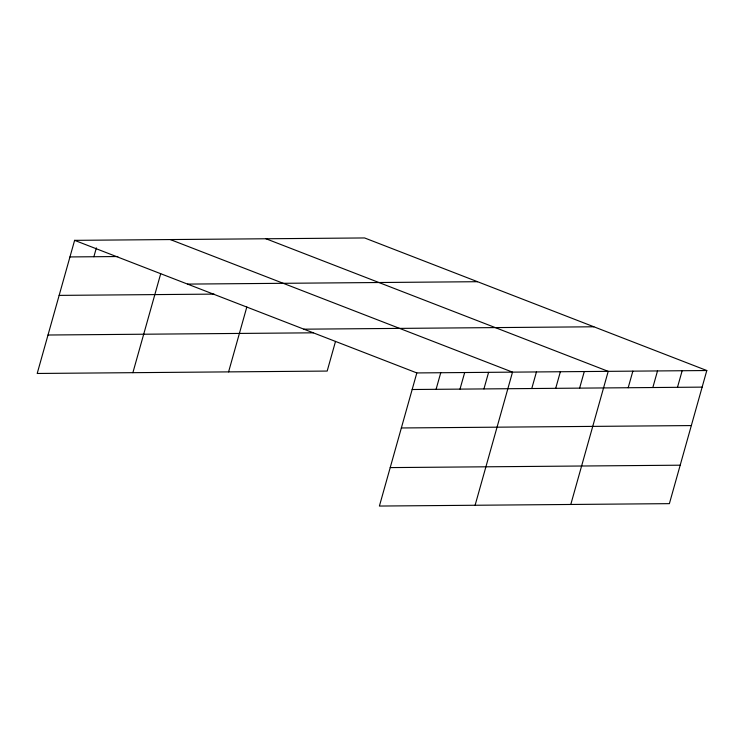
<?xml version="1.0" encoding="UTF-8"?>
<svg xmlns="http://www.w3.org/2000/svg" width="744" height="744" viewBox="0 0 744 744"><rect width="100%" height="100%" fill="white"/><g stroke="black" fill="none" stroke-linecap="round" stroke-linejoin="round"><path stroke-width="1.12" d="M706.8 370.531L416.826 372.93L379.403 506.05L669.386 503.651L706.8 370.531L364.597 237.95L74.614 240.349L37.2 373.469L327.174 371.07L335.516 341.403M93.874 256.736L96.367 247.892M132.888 372.679L160.704 273.727M228.585 371.888L246.822 307.012M436.086 389.317L440.746 372.735M460.006 389.121L464.675 372.53M483.935 388.917L488.594 372.335M475.1 505.26L512.514 372.139L170.311 239.559M531.774 388.526L536.443 371.944M555.703 388.331L560.362 371.74M579.623 388.136L584.282 371.544M570.788 504.469L608.211 371.349L265.999 238.768M628.196 387.726L632.856 371.144M652.841 387.522L657.501 370.94M677.486 387.326L682.155 370.735M69.955 256.931L117.803 256.541M187.544 284.096L477.518 281.706M59.148 295.387L214.077 294.113M303.896 329.183L593.87 326.783M48.007 335.014L313.336 332.819M412.167 389.512L702.141 387.122M401.351 427.967L691.325 425.577M390.219 467.595L680.193 465.195M74.614 240.349L416.826 372.93"/></g></svg>
